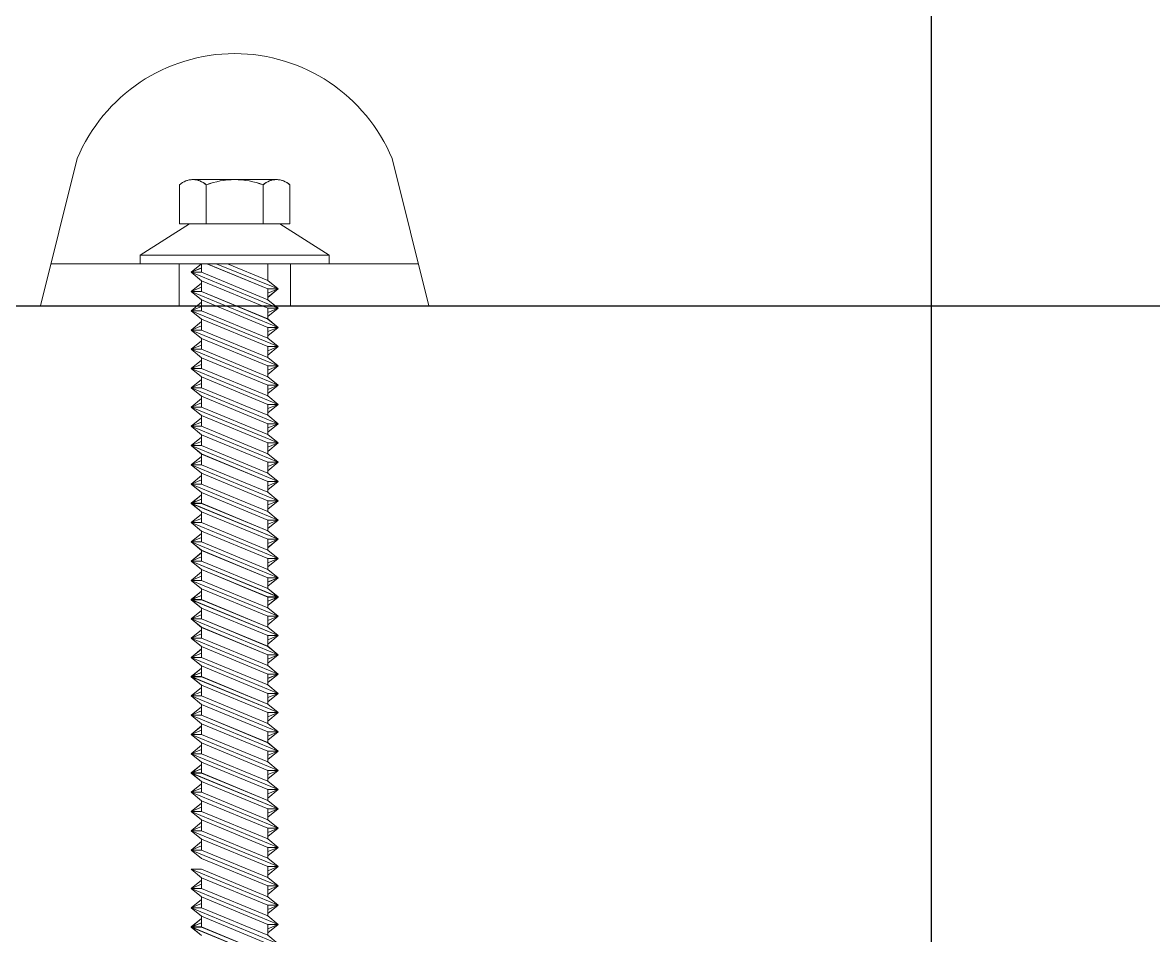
# Model space of a CAD drawing. Header units: millimetres. Extents: x 232323 to 272954, y -5343 to 8721.
# Drawn here: x 250928.4 to 251267.5, y -3804.7 to -3531.1 of the extents above; entities that cross this region are included whole.
import ezdxf
from ezdxf.xclip import XClip

# ---------------------------------------------------------------- set-up
doc = ezdxf.new("R2010")
doc.units = ezdxf.units.MM
doc.header["$MEASUREMENT"] = 0
doc.header["$XCLIPFRAME"] = 2
doc.linetypes.add('DASHDOTX2', pattern=[2, 1, -0.5, 0, -0.5])
doc.linetypes.add('MR033~MR037 방열문 및 기타 도어 상세도$0$CENTER', pattern=[2, 1.25, -0.25, 0.25, -0.25])
doc.layers.get('0').update_dxf_attribs({"linetype": 'CONTINUOUS'})
for name, color, linetype, lineweight in [('A-MKXS-LEAD', 7, 'CONTINUOUS', 25), ('A-MKXS-MAK2', 3, 'DASHDOTX2', 25), ('A-XXXX-FIN1', 255, 'CONTINUOUS', 18), ('A-XXXX-FIN2', 6, 'CONTINUOUS', 20)]:
    doc.layers.add(name, color=color, linetype=linetype, lineweight=lineweight)
doc.layers.add('냉동', color=3, linetype='CONTINUOUS')

# ---------------------------------------------------------------- blocks, each defined once
blk = doc.blocks.new('MR033~MR037 방열문 및 기타 도어 상세도$0$A$C02E24A8F')
for p, q in [((24, 18.5), (10, 15)), ((24, 5.3), (24, 18.5)), ((20, 5.3), (20, 17.5)), ((20, -17.5), (20, -5.3)), ((24, -18.5), (24, -5.3)), ((10, -15), (24, -18.5))]:
    blk.add_line(p, q)
at = {"linetype": 'MR033~MR037 방열문 및 기타 도어 상세도$0$CENTER', "ltscale": 0.1}
for p, q in [((20, 5.3), (24, 5.3)), ((20, -5.3), (24, -5.3))]:
    blk.add_line(p, q, dxfattribs=at)
for centre, start, end in [((16.31, -0.04), 112.7603, 179.8596), ((16.31, 0.04), 180.1404, 247.2397)]:
    blk.add_arc(centre, 16.31, start, end)
blk = doc.blocks.new('수동방열문_양개형')
at = {"layer": 'A-XXXX-FIN1'}
for p, q in [((-71.47, 117.6), (-62.93, 117.6)), ((-72.71, 117.07), (-72.71, 113.19)), ((-70.05, 117.07), (-70.05, 113.19)), ((-64.35, 117.07), (-64.35, 113.19)), ((-61.69, 117.07), (-61.69, 113.19)), ((-71.71, 113.19), (-76.65, 110.04)), ((-72.71, 113.19), (-61.69, 113.19)), ((-62.68, 113.19), (-71.71, 113.19)), ((-57.75, 110.04), (-62.68, 113.19)), ((-57.75, 110.04), (-76.65, 110.04)), ((-76.65, 110.04), (-76.65, 109.2)), ((-76.65, 110.04), (-57.75, 110.04)), ((-57.75, 109.2), (-57.75, 110.04)), ((-76.65, 109.2), (-57.75, 109.2)), ((-71.56, 106.68), (-65.36, 109.2)), ((-64.43, 109.2), (-70.51, 106.68)), ((-70.51, 107.52), (-66.47, 109.2)), ((-70.51, 107.52), (-70.51, 109.2)), ((-63.89, 108.34), (-63.89, 109.2)), ((-62.84, 108.34), (-63.89, 109.19)), ((-63.89, 108.77), (-62.84, 108.34)), ((-71.56, 104.76), (-62.84, 108.34)), ((-71.56, 104.76), (-62.84, 108.34)), ((-71.56, 106.68), (-70.51, 107.52)), ((-70.51, 105.6), (-63.89, 108.34)), ((-63.89, 107.5), (-70.51, 104.76)), ((-62.84, 108.34), (-63.89, 107.5)), ((-63.89, 108.34), (-62.84, 108.34)), ((-63.89, 106.42), (-63.89, 107.5)), ((-70.51, 106.68), (-71.56, 106.68)), ((-70.51, 106.26), (-71.56, 106.68)), ((-71.56, 106.68), (-70.51, 105.84)), ((-71.56, 102.83), (-62.84, 106.42)), ((-71.56, 102.83), (-62.84, 106.42)), ((-70.51, 105.6), (-70.51, 106.68)), ((-70.51, 103.67), (-63.89, 106.42)), ((-62.84, 106.42), (-63.89, 107.26)), ((-63.89, 106.84), (-62.84, 106.42)), ((-62.84, 106.42), (-63.89, 105.57)), ((-63.89, 106.42), (-62.84, 106.42)), ((-71.56, 104.76), (-70.51, 105.6)), ((-63.89, 105.57), (-70.51, 102.83)), ((-63.89, 104.49), (-63.89, 105.57)), ((-62.84, 104.49), (-63.89, 105.34)), ((-70.51, 104.76), (-71.56, 104.76)), ((-70.51, 104.33), (-71.56, 104.76)), ((-71.56, 104.76), (-70.51, 103.91)), ((-70.51, 104.33), (-71.56, 104.76)), ((-71.56, 104.76), (-70.51, 103.91)), ((-71.56, 100.91), (-62.84, 104.49)), ((-71.56, 100.91), (-62.84, 104.49)), ((-70.51, 103.67), (-70.51, 104.76)), ((-70.51, 101.75), (-63.89, 104.49)), ((-63.89, 104.92), (-62.84, 104.49)), ((-62.84, 104.49), (-63.89, 103.65)), ((-63.89, 104.49), (-62.84, 104.49)), ((-71.56, 102.83), (-70.51, 103.67)), ((-63.89, 103.65), (-70.51, 100.91)), ((-63.89, 102.57), (-63.89, 103.65)), ((-62.84, 102.57), (-63.89, 103.41)), ((-63.89, 102.99), (-62.84, 102.57)), ((-70.51, 102.41), (-71.56, 102.83)), ((-71.56, 102.83), (-70.51, 101.99)), ((-70.51, 102.41), (-71.56, 102.83)), ((-71.56, 102.83), (-70.51, 101.99)), ((-70.51, 102.83), (-71.56, 102.83)), ((-71.56, 98.98), (-62.84, 102.57)), ((-71.56, 98.98), (-62.84, 102.57)), ((-71.56, 100.91), (-70.51, 101.75)), ((-70.51, 101.75), (-70.51, 102.83)), ((-70.51, 99.83), (-63.89, 102.57)), ((-62.84, 102.57), (-63.89, 101.73)), ((-63.89, 102.57), (-62.84, 102.57)), ((-70.51, 100.91), (-71.56, 100.91)), ((-70.51, 100.48), (-71.56, 100.91)), ((-71.56, 100.91), (-70.51, 100.06)), ((-70.51, 100.48), (-71.56, 100.91)), ((-71.56, 100.91), (-70.51, 100.06)), ((-71.56, 97.06), (-62.84, 100.64)), ((-71.56, 97.06), (-62.84, 100.64)), ((-63.89, 101.73), (-70.51, 98.98)), ((-70.51, 99.83), (-70.51, 100.91)), ((-70.51, 97.9), (-63.89, 100.64)), ((-63.89, 100.64), (-63.89, 101.73)), ((-62.84, 100.64), (-63.89, 101.49)), ((-63.89, 101.07), (-62.84, 100.64)), ((-62.84, 100.64), (-63.89, 99.8)), ((-63.89, 100.64), (-62.84, 100.64)), ((-71.56, 98.98), (-70.51, 99.83)), ((-63.89, 99.8), (-70.51, 97.06)), ((-63.89, 98.72), (-63.89, 99.8)), ((-62.84, 98.72), (-63.89, 99.56)), ((-70.51, 98.98), (-71.56, 98.98)), ((-70.51, 98.56), (-71.56, 98.98)), ((-71.56, 98.98), (-70.51, 98.14)), ((-70.51, 98.56), (-71.56, 98.98)), ((-71.56, 98.98), (-70.51, 98.14)), ((-71.56, 95.13), (-62.84, 98.72)), ((-71.56, 95.13), (-62.84, 98.72)), ((-70.51, 97.9), (-70.51, 98.98)), ((-70.51, 95.98), (-63.89, 98.72)), ((-63.89, 99.14), (-62.84, 98.72)), ((-62.84, 98.72), (-63.89, 97.88)), ((-63.89, 98.72), (-62.84, 98.72)), ((-71.56, 97.06), (-70.51, 97.9)), ((-63.89, 97.88), (-70.51, 95.13)), ((-63.89, 96.8), (-63.89, 97.88)), ((-62.84, 96.8), (-63.89, 97.64)), ((-70.51, 97.06), (-71.56, 97.06)), ((-70.51, 96.63), (-71.56, 97.06)), ((-71.56, 97.06), (-70.51, 96.21)), ((-70.51, 96.63), (-71.56, 97.06)), ((-71.56, 97.06), (-70.51, 96.21)), ((-71.56, 93.21), (-62.84, 96.8)), ((-71.56, 93.21), (-62.84, 96.8)), ((-70.51, 95.98), (-70.51, 97.06)), ((-70.51, 94.05), (-63.89, 96.8)), ((-63.89, 97.22), (-62.84, 96.8)), ((-62.84, 96.8), (-63.89, 95.95)), ((-63.89, 96.8), (-62.84, 96.8)), ((-71.56, 95.13), (-70.51, 95.98)), ((-70.51, 95.13), (-71.56, 95.13)), ((-70.51, 94.71), (-71.56, 95.13)), ((-71.56, 95.13), (-70.51, 94.29)), ((-70.51, 94.71), (-71.56, 95.13)), ((-71.56, 95.13), (-70.51, 94.29)), ((-63.89, 95.95), (-70.51, 93.21)), ((-70.51, 94.05), (-70.51, 95.13)), ((-63.89, 94.87), (-63.89, 95.95)), ((-62.84, 94.87), (-63.89, 95.72)), ((-63.89, 95.29), (-62.84, 94.87)), ((-71.56, 91.28), (-62.84, 94.87)), ((-71.56, 91.28), (-62.84, 94.87)), ((-71.56, 93.21), (-70.51, 94.05)), ((-70.51, 92.13), (-63.89, 94.87)), ((-63.89, 94.03), (-70.51, 91.28)), ((-62.84, 94.87), (-63.89, 94.03)), ((-63.89, 94.87), (-62.84, 94.87)), ((-63.89, 92.95), (-63.89, 94.03)), ((-70.51, 93.21), (-71.56, 93.21)), ((-70.51, 92.79), (-71.56, 93.21)), ((-71.56, 93.21), (-70.51, 92.36)), ((-70.51, 92.79), (-71.56, 93.21)), ((-71.56, 93.21), (-70.51, 92.36)), ((-71.56, 89.36), (-62.84, 92.95)), ((-71.56, 89.36), (-62.84, 92.95)), ((-70.51, 92.13), (-70.51, 93.21)), ((-70.51, 90.2), (-63.89, 92.95)), ((-62.84, 92.95), (-63.89, 93.79)), ((-63.89, 93.37), (-62.84, 92.95)), ((-62.84, 92.95), (-63.89, 92.1)), ((-63.89, 92.95), (-62.84, 92.95)), ((-71.56, 91.28), (-70.51, 92.13)), ((-63.89, 92.1), (-70.51, 89.36)), ((-63.89, 91.02), (-63.89, 92.1)), ((-62.84, 91.02), (-63.89, 91.87)), ((-70.51, 91.28), (-71.56, 91.28)), ((-70.51, 90.86), (-71.56, 91.28)), ((-71.56, 91.28), (-70.51, 90.44)), ((-70.51, 90.86), (-71.56, 91.28)), ((-71.56, 91.28), (-70.51, 90.44)), ((-71.56, 87.43), (-62.84, 91.02)), ((-71.56, 87.43), (-62.84, 91.02)), ((-70.51, 90.2), (-70.51, 91.28)), ((-70.51, 88.28), (-63.89, 91.02)), ((-63.89, 91.44), (-62.84, 91.02)), ((-62.84, 91.02), (-63.89, 90.18)), ((-63.89, 91.02), (-62.84, 91.02)), ((-71.56, 89.36), (-70.51, 90.2)), ((-70.51, 89.36), (-71.56, 89.36)), ((-70.51, 88.94), (-71.56, 89.36)), ((-71.56, 89.36), (-70.51, 88.51)), ((-70.51, 88.94), (-71.56, 89.36)), ((-71.56, 89.36), (-70.51, 88.51)), ((-63.89, 90.18), (-70.51, 87.43)), ((-70.51, 88.28), (-70.51, 89.36)), ((-63.89, 89.1), (-63.89, 90.18)), ((-62.84, 89.1), (-63.89, 89.94)), ((-63.89, 89.52), (-62.84, 89.1)), ((-71.56, 85.51), (-62.84, 89.1)), ((-71.56, 85.51), (-62.84, 89.1)), ((-71.56, 87.43), (-70.51, 88.28)), ((-70.51, 86.35), (-63.89, 89.1)), ((-63.89, 88.25), (-70.51, 85.51)), ((-62.84, 89.1), (-63.89, 88.25)), ((-63.89, 89.1), (-62.84, 89.1)), ((-63.89, 87.17), (-63.89, 88.25)), ((-70.51, 87.43), (-71.56, 87.43)), ((-70.51, 87.01), (-71.56, 87.43)), ((-71.56, 87.43), (-70.51, 86.59)), ((-70.51, 87.01), (-71.56, 87.43)), ((-71.56, 87.43), (-70.51, 86.59)), ((-71.56, 83.58), (-62.84, 87.17)), ((-71.56, 83.58), (-62.84, 87.17)), ((-70.51, 86.35), (-70.51, 87.43)), ((-70.51, 84.43), (-63.89, 87.17)), ((-62.84, 87.17), (-63.89, 88.02)), ((-63.89, 87.59), (-62.84, 87.17)), ((-62.84, 87.17), (-63.89, 86.33)), ((-63.89, 87.17), (-62.84, 87.17)), ((-71.56, 85.51), (-70.51, 86.35)), ((-63.89, 86.33), (-70.51, 83.58)), ((-63.89, 85.25), (-63.89, 86.33)), ((-62.84, 85.25), (-63.89, 86.09)), ((-70.51, 85.51), (-71.56, 85.51)), ((-70.51, 85.09), (-71.56, 85.51)), ((-71.56, 85.51), (-70.51, 84.66)), ((-70.51, 85.09), (-71.56, 85.51)), ((-71.56, 85.51), (-70.51, 84.66)), ((-71.56, 81.66), (-62.84, 85.25)), ((-71.56, 81.66), (-62.84, 85.25)), ((-70.51, 84.43), (-70.51, 85.51)), ((-70.51, 82.5), (-63.89, 85.25)), ((-63.89, 85.67), (-62.84, 85.25)), ((-62.84, 85.25), (-63.89, 84.4)), ((-63.89, 85.25), (-62.84, 85.25)), ((-71.56, 83.58), (-70.51, 84.43)), ((-63.89, 84.4), (-70.51, 81.66)), ((-63.89, 83.32), (-63.89, 84.4)), ((-62.84, 83.32), (-63.89, 84.17)), ((-63.89, 83.75), (-62.84, 83.32)), ((-70.51, 83.58), (-71.56, 83.58)), ((-70.51, 83.16), (-71.56, 83.58)), ((-71.56, 83.58), (-70.51, 82.74)), ((-70.51, 83.16), (-71.56, 83.58)), ((-71.56, 83.58), (-70.51, 82.74)), ((-71.56, 79.73), (-62.84, 83.32)), ((-71.56, 79.73), (-62.84, 83.32)), ((-70.51, 82.5), (-70.51, 83.58)), ((-70.51, 80.58), (-63.89, 83.32)), ((-62.84, 83.32), (-63.89, 82.48)), ((-63.89, 83.32), (-62.84, 83.32)), ((-71.56, 81.66), (-70.51, 82.5)), ((-70.51, 81.66), (-71.56, 81.66)), ((-70.51, 81.24), (-71.56, 81.66)), ((-71.56, 81.66), (-70.51, 80.82)), ((-70.51, 81.24), (-71.56, 81.66)), ((-71.56, 81.66), (-70.51, 80.82)), ((-71.56, 77.81), (-62.84, 81.4)), ((-71.56, 77.81), (-62.84, 81.4)), ((-63.89, 82.48), (-70.51, 79.73)), ((-70.51, 80.58), (-70.51, 81.66)), ((-70.51, 78.65), (-63.89, 81.4)), ((-63.89, 81.4), (-63.89, 82.48)), ((-62.84, 81.4), (-63.89, 82.24)), ((-63.89, 81.82), (-62.84, 81.4)), ((-62.84, 81.4), (-63.89, 80.55)), ((-63.89, 81.4), (-62.84, 81.4)), ((-71.56, 79.73), (-70.51, 80.58)), ((-63.89, 80.55), (-70.51, 77.81)), ((-63.89, 79.47), (-63.89, 80.55)), ((-62.84, 79.47), (-63.89, 80.32)), ((-70.51, 79.73), (-71.56, 79.73)), ((-70.51, 79.31), (-71.56, 79.73)), ((-71.56, 79.73), (-70.51, 78.89)), ((-70.51, 79.31), (-71.56, 79.73)), ((-71.56, 79.73), (-70.51, 78.89)), ((-71.56, 75.89), (-62.84, 79.47)), ((-71.56, 75.89), (-62.84, 79.47)), ((-70.51, 78.65), (-70.51, 79.73)), ((-70.51, 76.73), (-63.89, 79.47)), ((-63.89, 79.9), (-62.84, 79.47)), ((-62.84, 79.47), (-63.89, 78.63)), ((-63.89, 79.47), (-62.84, 79.47)), ((-71.56, 77.81), (-70.51, 78.65)), ((-63.89, 78.63), (-70.51, 75.89)), ((-63.89, 77.55), (-63.89, 78.63)), ((-62.84, 77.55), (-63.89, 78.39)), ((-70.51, 77.81), (-71.56, 77.81)), ((-70.51, 77.39), (-71.56, 77.81)), ((-71.56, 77.81), (-70.51, 76.97)), ((-70.51, 77.39), (-71.56, 77.81)), ((-71.56, 77.81), (-70.51, 76.97)), ((-71.56, 73.96), (-62.84, 77.55)), ((-71.56, 73.96), (-62.84, 77.55)), ((-70.51, 76.73), (-70.51, 77.81)), ((-70.51, 74.81), (-63.89, 77.55)), ((-63.89, 77.97), (-62.84, 77.55)), ((-62.84, 77.55), (-63.89, 76.7)), ((-63.89, 77.55), (-62.84, 77.55)), ((-71.56, 75.89), (-70.51, 76.73)), ((-70.51, 75.89), (-71.56, 75.89)), ((-70.51, 75.46), (-71.56, 75.89)), ((-71.56, 75.89), (-70.51, 75.04)), ((-70.51, 75.46), (-71.56, 75.89)), ((-71.56, 75.89), (-70.51, 75.04)), ((-63.89, 76.7), (-70.51, 73.96)), ((-70.51, 74.81), (-70.51, 75.89)), ((-63.89, 75.62), (-63.89, 76.7)), ((-62.84, 75.62), (-63.89, 76.47)), ((-63.89, 76.05), (-62.84, 75.62)), ((-71.56, 72.04), (-62.84, 75.62)), ((-71.56, 72.04), (-62.84, 75.62)), ((-71.56, 73.96), (-70.51, 74.81)), ((-70.51, 72.88), (-63.89, 75.62)), ((-63.89, 74.78), (-70.51, 72.04)), ((-62.84, 75.62), (-63.89, 74.78)), ((-63.89, 75.62), (-62.84, 75.62)), ((-63.89, 73.7), (-63.89, 74.78)), ((-70.51, 73.96), (-71.56, 73.96)), ((-70.51, 73.54), (-71.56, 73.96)), ((-71.56, 73.96), (-70.51, 73.12)), ((-70.51, 73.54), (-71.56, 73.96)), ((-71.56, 73.96), (-70.51, 73.12)), ((-71.56, 70.11), (-62.84, 73.7)), ((-71.56, 70.11), (-62.84, 73.7)), ((-70.51, 72.88), (-70.51, 73.96)), ((-70.51, 70.96), (-63.89, 73.7)), ((-62.84, 73.7), (-63.89, 74.54)), ((-63.89, 74.12), (-62.84, 73.7)), ((-62.84, 73.7), (-63.89, 72.86)), ((-63.89, 73.7), (-62.84, 73.7)), ((-71.56, 72.04), (-70.51, 72.88)), ((-63.89, 72.86), (-70.51, 70.11)), ((-63.89, 71.78), (-63.89, 72.86)), ((-62.84, 71.78), (-63.89, 72.62)), ((-70.51, 72.04), (-71.56, 72.04)), ((-70.51, 71.61), (-71.56, 72.04)), ((-71.56, 72.04), (-70.51, 71.19)), ((-70.51, 71.61), (-71.56, 72.04)), ((-71.56, 72.04), (-70.51, 71.19)), ((-71.56, 68.19), (-62.84, 71.78)), ((-71.56, 68.19), (-62.84, 71.78)), ((-70.51, 70.96), (-70.51, 72.04)), ((-70.51, 69.03), (-63.89, 71.78)), ((-63.89, 72.2), (-62.84, 71.78)), ((-62.84, 71.78), (-63.89, 70.93)), ((-63.89, 71.78), (-62.84, 71.78)), ((-71.56, 70.11), (-70.51, 70.96)), ((-70.51, 70.11), (-71.56, 70.11)), ((-70.51, 69.69), (-71.56, 70.11)), ((-71.56, 70.11), (-70.51, 69.27)), ((-70.51, 69.69), (-71.56, 70.11)), ((-71.56, 70.11), (-70.51, 69.27)), ((-63.89, 70.93), (-70.51, 68.19)), ((-70.51, 69.03), (-70.51, 70.11)), ((-63.89, 69.85), (-63.89, 70.93)), ((-62.84, 69.85), (-63.89, 70.69)), ((-63.89, 70.27), (-62.84, 69.85)), ((-71.56, 66.26), (-62.84, 69.85)), ((-71.56, 66.26), (-62.84, 69.85)), ((-71.56, 68.19), (-70.51, 69.03)), ((-70.51, 67.11), (-63.89, 69.85)), ((-63.89, 69.01), (-70.51, 66.26)), ((-62.84, 69.85), (-63.89, 69.01)), ((-63.89, 69.85), (-62.84, 69.85)), ((-63.89, 67.93), (-63.89, 69.01)), ((-70.51, 68.19), (-71.56, 68.19)), ((-70.51, 67.76), (-71.56, 68.19)), ((-71.56, 68.19), (-70.51, 67.34)), ((-70.51, 67.76), (-71.56, 68.19)), ((-71.56, 68.19), (-70.51, 67.34)), ((-71.56, 64.34), (-62.84, 67.93)), ((-71.56, 64.34), (-62.84, 67.93)), ((-70.51, 67.11), (-70.51, 68.19)), ((-70.51, 65.18), (-63.89, 67.93)), ((-62.84, 67.93), (-63.89, 68.77)), ((-63.89, 68.35), (-62.84, 67.93)), ((-62.84, 67.93), (-63.89, 67.08)), ((-63.89, 67.93), (-62.84, 67.93)), ((-71.56, 66.26), (-70.51, 67.11)), ((-63.89, 67.08), (-70.51, 64.34)), ((-63.89, 66), (-63.89, 67.08)), ((-62.84, 66), (-63.89, 66.85)), ((-70.51, 66.26), (-71.56, 66.26)), ((-70.51, 65.84), (-71.56, 66.26)), ((-71.56, 66.26), (-70.51, 65.42)), ((-70.51, 65.84), (-71.56, 66.26)), ((-71.56, 66.26), (-70.51, 65.42)), ((-71.56, 62.41), (-62.84, 66)), ((-71.56, 62.41), (-62.84, 66)), ((-70.51, 65.18), (-70.51, 66.26)), ((-70.51, 63.26), (-63.89, 66)), ((-63.89, 66.42), (-62.84, 66)), ((-62.84, 66), (-63.89, 65.16)), ((-63.89, 66), (-62.84, 66)), ((-71.56, 64.34), (-70.51, 65.18)), ((-63.89, 65.16), (-70.51, 62.41)), ((-63.89, 64.08), (-63.89, 65.16)), ((-62.84, 64.08), (-63.89, 64.92)), ((-63.89, 64.5), (-62.84, 64.08)), ((-70.51, 64.34), (-71.56, 64.34)), ((-70.51, 63.92), (-71.56, 64.34)), ((-71.56, 64.34), (-70.51, 63.49)), ((-70.51, 63.92), (-71.56, 64.34)), ((-71.56, 64.34), (-70.51, 63.49)), ((-71.56, 60.49), (-62.84, 64.08)), ((-71.56, 60.49), (-62.84, 64.08)), ((-70.51, 63.26), (-70.51, 64.34)), ((-70.51, 61.33), (-63.89, 64.08)), ((-62.84, 64.08), (-63.89, 63.23)), ((-63.89, 64.08), (-62.84, 64.08)), ((-71.56, 62.41), (-70.51, 63.26)), ((-70.51, 62.41), (-71.56, 62.41)), ((-70.51, 61.99), (-71.56, 62.41)), ((-71.56, 62.41), (-70.51, 61.57)), ((-70.51, 61.99), (-71.56, 62.41)), ((-71.56, 62.41), (-70.51, 61.57)), ((-63.89, 63.23), (-70.51, 60.49)), ((-70.51, 61.33), (-70.51, 62.41)), ((-63.89, 62.15), (-63.89, 63.23)), ((-62.84, 62.15), (-63.89, 63)), ((-63.89, 62.57), (-62.84, 62.15)), ((-71.56, 58.56), (-62.84, 62.15)), ((-71.56, 58.56), (-62.84, 62.15)), ((-71.56, 60.49), (-70.51, 61.33)), ((-70.51, 59.41), (-63.89, 62.15)), ((-63.89, 61.31), (-70.51, 58.56)), ((-62.84, 62.15), (-63.89, 61.31)), ((-63.89, 62.15), (-62.84, 62.15)), ((-63.89, 60.23), (-63.89, 61.31)), ((-62.84, 60.23), (-63.89, 61.07)), ((-70.51, 60.49), (-71.56, 60.49)), ((-70.51, 60.07), (-71.56, 60.49)), ((-71.56, 60.49), (-70.51, 59.64)), ((-70.51, 60.07), (-71.56, 60.49)), ((-71.56, 60.49), (-70.51, 59.64)), ((-71.56, 56.64), (-62.84, 60.23)), ((-71.56, 56.64), (-62.84, 60.23)), ((-70.51, 59.41), (-70.51, 60.49)), ((-70.51, 57.48), (-63.89, 60.23)), ((-63.89, 60.65), (-62.84, 60.23)), ((-62.84, 60.23), (-63.89, 59.38)), ((-63.89, 60.23), (-62.84, 60.23)), ((-71.56, 58.56), (-70.51, 59.41)), ((-63.89, 59.38), (-70.51, 56.64)), ((-63.89, 58.3), (-63.89, 59.38)), ((-62.84, 58.3), (-63.89, 59.15)), ((-70.51, 58.56), (-71.56, 58.56)), ((-70.51, 58.14), (-71.56, 58.56)), ((-71.56, 58.56), (-70.51, 57.72)), ((-70.51, 58.14), (-71.56, 58.56)), ((-71.56, 58.56), (-70.51, 57.72)), ((-71.56, 54.71), (-62.84, 58.3)), ((-71.56, 54.71), (-62.84, 58.3)), ((-70.51, 57.48), (-70.51, 58.56)), ((-70.51, 55.56), (-63.89, 58.3)), ((-63.89, 58.72), (-62.84, 58.3)), ((-62.84, 58.3), (-63.89, 57.46)), ((-63.89, 58.3), (-62.84, 58.3)), ((-71.56, 56.64), (-70.51, 57.48)), ((-70.51, 56.64), (-71.56, 56.64)), ((-70.51, 56.22), (-71.56, 56.64)), ((-71.56, 56.64), (-70.51, 55.79)), ((-70.51, 56.22), (-71.56, 56.64)), ((-71.56, 56.64), (-70.51, 55.79)), ((-63.89, 57.46), (-70.51, 54.71)), ((-70.51, 55.56), (-70.51, 56.64)), ((-63.89, 56.38), (-63.89, 57.46)), ((-62.84, 56.38), (-63.89, 57.22)), ((-63.89, 56.8), (-62.84, 56.38)), ((-71.56, 52.79), (-62.84, 56.38)), ((-71.56, 52.79), (-62.84, 56.38)), ((-71.56, 54.71), (-70.51, 55.56)), ((-70.51, 53.63), (-63.89, 56.38)), ((-63.89, 55.53), (-70.51, 52.79)), ((-62.84, 56.38), (-63.89, 55.53)), ((-63.89, 56.38), (-62.84, 56.38)), ((-63.89, 54.45), (-63.89, 55.53)), ((-70.51, 54.71), (-71.56, 54.71)), ((-70.51, 54.29), (-71.56, 54.71)), ((-71.56, 54.71), (-70.51, 53.87)), ((-70.51, 54.29), (-71.56, 54.71)), ((-71.56, 54.71), (-70.51, 53.87)), ((-71.56, 50.87), (-62.84, 54.45)), ((-71.56, 50.87), (-62.84, 54.45)), ((-70.51, 53.63), (-70.51, 54.71)), ((-70.51, 51.71), (-63.89, 54.45)), ((-62.84, 54.45), (-63.89, 55.3)), ((-63.89, 54.88), (-62.84, 54.45)), ((-62.84, 54.45), (-63.89, 53.61)), ((-63.89, 54.45), (-62.84, 54.45)), ((-71.56, 52.79), (-70.51, 53.63)), ((-63.89, 53.61), (-70.51, 50.87)), ((-63.89, 52.53), (-63.89, 53.61)), ((-62.84, 52.53), (-63.89, 53.37)), ((-70.51, 52.79), (-71.56, 52.79)), ((-70.51, 52.37), (-71.56, 52.79)), ((-71.56, 52.79), (-70.51, 51.95)), ((-70.51, 52.37), (-71.56, 52.79)), ((-71.56, 52.79), (-70.51, 51.95)), ((-71.56, 48.94), (-62.84, 52.53)), ((-71.56, 48.94), (-62.84, 52.53)), ((-70.51, 51.71), (-70.51, 52.79)), ((-70.51, 49.78), (-63.89, 52.53)), ((-63.89, 52.95), (-62.84, 52.53)), ((-62.84, 52.53), (-63.89, 51.68)), ((-63.89, 52.53), (-62.84, 52.53)), ((-71.56, 50.87), (-70.51, 51.71)), ((-63.89, 51.68), (-70.51, 48.94)), ((-63.89, 50.6), (-63.89, 51.68)), ((-62.84, 50.6), (-63.89, 51.45)), ((-63.89, 51.03), (-62.84, 50.6)), ((-70.51, 50.87), (-71.56, 50.87)), ((-70.51, 50.44), (-71.56, 50.87)), ((-71.56, 50.87), (-70.51, 50.02)), ((-70.51, 50.44), (-71.56, 50.87)), ((-71.56, 50.87), (-70.51, 50.02)), ((-71.56, 47.02), (-62.84, 50.6)), ((-71.56, 47.02), (-62.84, 50.6)), ((-71.56, 48.94), (-70.51, 49.78)), ((-70.51, 49.78), (-70.51, 50.87)), ((-70.51, 47.86), (-63.89, 50.6)), ((-63.89, 49.76), (-70.51, 47.02)), ((-62.84, 50.6), (-63.89, 49.76)), ((-63.89, 50.6), (-62.84, 50.6)), ((-70.51, 48.94), (-71.56, 48.94)), ((-70.51, 48.52), (-71.56, 48.94)), ((-71.56, 48.94), (-70.51, 48.1)), ((-70.51, 48.52), (-71.56, 48.94)), ((-71.56, 48.94), (-70.51, 48.1)), ((-71.56, 45.09), (-62.84, 48.68)), ((-71.56, 45.09), (-62.84, 48.68)), ((-70.51, 47.86), (-70.51, 48.94)), ((-70.51, 45.94), (-63.89, 48.68)), ((-62.84, 48.68), (-63.89, 47.84)), ((-63.89, 48.68), (-62.84, 48.68)), ((-71.56, 47.02), (-70.51, 47.86)), ((-63.89, 47.84), (-70.51, 45.09)), ((-63.89, 46.75), (-63.89, 47.84)), ((-62.84, 46.75), (-63.89, 47.6)), ((-70.51, 47.02), (-71.56, 47.02)), ((-70.51, 46.59), (-71.56, 47.02)), ((-71.56, 47.02), (-70.51, 46.17)), ((-70.51, 46.59), (-71.56, 47.02)), ((-71.56, 47.02), (-70.51, 46.17)), ((-71.56, 43.17), (-62.84, 46.75)), ((-71.56, 43.17), (-62.84, 46.75)), ((-70.51, 45.94), (-70.51, 47.02)), ((-70.51, 44.01), (-63.89, 46.75)), ((-63.89, 47.18), (-62.84, 46.75)), ((-62.84, 46.75), (-63.89, 45.91)), ((-63.89, 46.75), (-62.84, 46.75)), ((-71.56, 45.09), (-70.51, 45.94)), ((-63.89, 45.91), (-70.51, 43.17)), ((-63.89, 44.83), (-63.89, 45.91)), ((-62.84, 44.83), (-63.89, 45.67)), ((-63.89, 45.25), (-62.84, 44.83)), ((-70.51, 45.09), (-71.56, 45.09)), ((-70.51, 44.67), (-71.56, 45.09)), ((-71.56, 45.09), (-70.51, 44.25)), ((-70.51, 44.67), (-71.56, 45.09)), ((-71.56, 45.09), (-70.51, 44.25)), ((-71.56, 41.24), (-62.84, 44.83)), ((-71.56, 41.24), (-62.84, 44.83)), ((-70.51, 44.01), (-70.51, 45.09)), ((-70.51, 42.09), (-63.89, 44.83)), ((-62.84, 44.83), (-63.89, 43.99)), ((-63.89, 44.83), (-62.84, 44.83)), ((-71.56, 43.17), (-70.51, 44.01)), ((-70.51, 43.17), (-71.56, 43.17)), ((-70.51, 42.74), (-71.56, 43.17)), ((-71.56, 43.17), (-70.51, 42.32)), ((-70.51, 42.74), (-71.56, 43.17)), ((-71.56, 43.17), (-70.51, 42.32)), ((-63.89, 43.99), (-70.51, 41.24)), ((-70.51, 42.09), (-70.51, 43.17)), ((-63.89, 42.91), (-63.89, 43.99)), ((-62.84, 42.91), (-63.89, 43.75)), ((-63.89, 43.33), (-62.84, 42.91)), ((-71.56, 39.32), (-62.84, 42.91)), ((-71.56, 39.32), (-62.84, 42.91)), ((-71.56, 41.24), (-70.51, 42.09)), ((-70.51, 40.16), (-63.89, 42.91)), ((-62.84, 42.91), (-63.89, 42.06)), ((-63.89, 42.91), (-62.84, 42.91))]:
    blk.add_line(p, q, dxfattribs=at)
for centre, radius, start, end in [((-71.38, 115.65), 1.95, 46.9662, 133.0338), ((-67.2, 109.61), 7.99, 69.1195, 110.8805), ((-63.02, 115.65), 1.95, 46.9662, 133.0338)]:
    blk.add_arc(centre, radius, start, end, dxfattribs=at)
at = {"layer": 'A-XXXX-FIN1', "xscale": -1.049997349910679, "yscale": 1.049997349910679, "zscale": 1.049997349910679, "rotation": 90}
blk.add_blockref('MR033~MR037 방열문 및 기타 도어 상세도$0$A$C02E24A8F', (-67.2, 130.2), dxfattribs=at)

msp = doc.modelspace()

# ---------------------------------------------------------------- linework, layer by layer
at = {"layer": 'A-MKXS-LEAD'}
msp.add_lwpolyline([(251000.52, -3579.73, 0, 10, 0), (251015.52, -3553.75, 0, 0, 0), (251177.5, -3273.18, 0, 0, 0)], format="xyseb", dxfattribs=at)
at = {"layer": 'A-MKXS-MAK2', "ltscale": 100}
msp.add_circle((250790.37, -3690.95), 900, dxfattribs=at)
at = {"layer": 'A-XXXX-FIN2'}
for p, q in [((250975.43, -3579.73), (250975.43, -3591.38)), ((251004.79, -3578.15), (250979.15, -3578.15)), ((250983.42, -3579.73), (250983.42, -3591.38)), ((251000.52, -3579.73), (251000.52, -3591.38)), ((251008.51, -3579.73), (251008.51, -3591.38)), ((250963.62, -3600.83), (250978.43, -3591.38)), ((251008.51, -3591.38), (250975.43, -3591.38)), ((250978.43, -3591.38), (251005.52, -3591.38)), ((251005.52, -3591.38), (251020.32, -3600.83)), ((250963.62, -3600.83), (251020.32, -3600.83)), ((250963.62, -3603.35), (250963.62, -3600.83)), ((251020.32, -3600.83), (250963.62, -3600.83)), ((251020.32, -3600.83), (251020.32, -3603.35)), ((251020.32, -3603.35), (250963.62, -3603.35)), ((250978.9, -3605.92), (250982.05, -3603.39)), ((250982.05, -3604.66), (250978.9, -3605.92)), ((250982.05, -3605.92), (250982.05, -3603.35)), ((250983.67, -3603.35), (251001.89, -3610.91)), ((251005.04, -3610.91), (250986.44, -3603.35)), ((251001.89, -3608.38), (250989.78, -3603.35)), ((251001.89, -3608.38), (251001.89, -3603.35)), ((251005.04, -3616.69), (250978.9, -3605.92)), ((251005.04, -3616.69), (250978.9, -3605.92)), ((250978.9, -3605.92), (250982.05, -3608.45)), ((250982.05, -3605.92), (250978.9, -3605.92)), ((251001.89, -3614.15), (250982.05, -3605.92)), ((250982.05, -3608.45), (251001.89, -3616.69)), ((250982.05, -3611.7), (250982.05, -3608.45)), ((251005.04, -3610.91), (251001.89, -3608.38)), ((250978.9, -3611.7), (250982.05, -3609.16)), ((250982.05, -3610.43), (250978.9, -3611.7)), ((251005.04, -3622.46), (250978.9, -3611.7)), ((251005.04, -3622.46), (250978.9, -3611.7)), ((250978.9, -3611.7), (250982.05, -3614.23)), ((250982.05, -3611.7), (250978.9, -3611.7)), ((251001.89, -3619.93), (250982.05, -3611.7)), ((251001.89, -3610.91), (251005.04, -3610.91)), ((251001.89, -3612.18), (251005.04, -3610.91)), ((251005.04, -3610.91), (251001.89, -3613.45)), ((251001.89, -3614.15), (251001.89, -3610.91)), ((250978.9, -3617.47), (250982.05, -3614.94)), ((250982.05, -3614.23), (251001.89, -3622.46)), ((250982.05, -3617.47), (250982.05, -3614.23)), ((251005.04, -3616.69), (251001.89, -3614.15)), ((250982.05, -3616.2), (250978.9, -3617.47)), ((251005.04, -3628.23), (250978.9, -3617.47)), ((251005.04, -3628.23), (250978.9, -3617.47)), ((250978.9, -3617.47), (250982.05, -3620)), ((250982.05, -3617.47), (250978.9, -3617.47)), ((251001.89, -3625.7), (250982.05, -3617.47)), ((251001.89, -3616.69), (251005.04, -3616.69)), ((251001.89, -3619.93), (251001.89, -3616.69)), ((251001.89, -3617.95), (251005.04, -3616.69)), ((251005.04, -3616.69), (251001.89, -3619.22)), ((251001.89, -3617.95), (251005.04, -3616.69)), ((251005.04, -3616.69), (251001.89, -3619.22)), ((250978.9, -3623.24), (250982.05, -3620.71)), ((250982.05, -3621.98), (250978.9, -3623.24)), ((250982.05, -3620), (251001.89, -3628.23)), ((250982.05, -3623.24), (250982.05, -3620)), ((251005.04, -3622.46), (251001.89, -3619.93)), ((251005.04, -3634.01), (250978.9, -3623.24)), ((251005.04, -3634.01), (250978.9, -3623.24)), ((250978.9, -3623.24), (250982.05, -3625.78)), ((250982.05, -3623.24), (250978.9, -3623.24)), ((251001.89, -3631.48), (250982.05, -3623.24)), ((251001.89, -3625.7), (251001.89, -3622.46)), ((251001.89, -3623.73), (251005.04, -3622.46)), ((251005.04, -3622.46), (251001.89, -3624.99)), ((251001.89, -3623.73), (251005.04, -3622.46)), ((251005.04, -3622.46), (251001.89, -3624.99)), ((251001.89, -3622.46), (251005.04, -3622.46)), ((250978.9, -3629.02), (250982.05, -3626.48)), ((250982.05, -3627.75), (250978.9, -3629.02)), ((250982.05, -3625.78), (251001.89, -3634.01)), ((250982.05, -3629.02), (250982.05, -3625.78)), ((251005.04, -3628.23), (251001.89, -3625.7)), ((251001.89, -3628.23), (251005.04, -3628.23)), ((251001.89, -3631.48), (251001.89, -3628.23)), ((251001.89, -3629.5), (251005.04, -3628.23)), ((251005.04, -3628.23), (251001.89, -3630.77)), ((251001.89, -3629.5), (251005.04, -3628.23)), ((251005.04, -3628.23), (251001.89, -3630.77)), ((251005.04, -3639.78), (250978.9, -3629.02)), ((251005.04, -3639.78), (250978.9, -3629.02)), ((250978.9, -3629.02), (250982.05, -3631.55)), ((250982.05, -3629.02), (250978.9, -3629.02)), ((250978.9, -3634.79), (250982.05, -3632.26)), ((251001.89, -3637.25), (250982.05, -3629.02)), ((250982.05, -3631.55), (251001.89, -3639.78)), ((250982.05, -3634.79), (250982.05, -3631.55)), ((251005.04, -3634.01), (251001.89, -3631.48)), ((250982.05, -3633.53), (250978.9, -3634.79)), ((251005.04, -3645.56), (250978.9, -3634.79)), ((251005.04, -3645.56), (250978.9, -3634.79)), ((250978.9, -3634.79), (250982.05, -3637.32)), ((250982.05, -3634.79), (250978.9, -3634.79)), ((251001.89, -3643.02), (250982.05, -3634.79)), ((251001.89, -3634.01), (251005.04, -3634.01)), ((251001.89, -3635.28), (251005.04, -3634.01)), ((251005.04, -3634.01), (251001.89, -3636.54)), ((251001.89, -3635.28), (251005.04, -3634.01)), ((251005.04, -3634.01), (251001.89, -3636.54)), ((251001.89, -3637.25), (251001.89, -3634.01)), ((250978.9, -3640.57), (250982.05, -3638.03)), ((250982.05, -3637.32), (251001.89, -3645.56)), ((250982.05, -3640.57), (250982.05, -3637.32)), ((251005.04, -3639.78), (251001.89, -3637.25)), ((250982.05, -3639.3), (250978.9, -3640.57)), ((251005.04, -3651.33), (250978.9, -3640.57)), ((251005.04, -3651.33), (250978.9, -3640.57)), ((250978.9, -3640.57), (250982.05, -3643.1)), ((250982.05, -3640.57), (250978.9, -3640.57)), ((251001.89, -3648.8), (250982.05, -3640.57)), ((251001.89, -3639.78), (251005.04, -3639.78)), ((251001.89, -3643.02), (251001.89, -3639.78)), ((251001.89, -3641.05), (251005.04, -3639.78)), ((251005.04, -3639.78), (251001.89, -3642.32)), ((251001.89, -3641.05), (251005.04, -3639.78)), ((251005.04, -3639.78), (251001.89, -3642.32)), ((250978.9, -3646.34), (250982.05, -3643.81)), ((250982.05, -3645.07), (250978.9, -3646.34)), ((250982.05, -3643.1), (251001.89, -3651.33)), ((250982.05, -3646.34), (250982.05, -3643.1)), ((251005.04, -3645.56), (251001.89, -3643.02)), ((251001.89, -3645.56), (251005.04, -3645.56)), ((251001.89, -3648.8), (251001.89, -3645.56)), ((251001.89, -3646.82), (251005.04, -3645.56)), ((251005.04, -3645.56), (251001.89, -3648.09)), ((251001.89, -3646.82), (251005.04, -3645.56)), ((251005.04, -3645.56), (251001.89, -3648.09)), ((251005.04, -3657.1), (250978.9, -3646.34)), ((251005.04, -3657.1), (250978.9, -3646.34)), ((250978.9, -3646.34), (250982.05, -3648.87)), ((250982.05, -3646.34), (250978.9, -3646.34)), ((251001.89, -3654.57), (250982.05, -3646.34)), ((250982.05, -3648.87), (251001.89, -3657.1)), ((250982.05, -3652.11), (250982.05, -3648.87)), ((251005.04, -3651.33), (251001.89, -3648.8)), ((250978.9, -3652.11), (250982.05, -3649.58)), ((250982.05, -3650.85), (250978.9, -3652.11)), ((251005.04, -3662.88), (250978.9, -3652.11)), ((251005.04, -3662.88), (250978.9, -3652.11)), ((250978.9, -3652.11), (250982.05, -3654.65)), ((250982.05, -3652.11), (250978.9, -3652.11)), ((251001.89, -3660.35), (250982.05, -3652.11)), ((251001.89, -3651.33), (251005.04, -3651.33)), ((251001.89, -3654.57), (251001.89, -3651.33)), ((251001.89, -3652.6), (251005.04, -3651.33)), ((251005.04, -3651.33), (251001.89, -3653.86)), ((251001.89, -3652.6), (251005.04, -3651.33)), ((251005.04, -3651.33), (251001.89, -3653.86)), ((250978.9, -3657.89), (250982.05, -3655.35)), ((250982.05, -3654.65), (251001.89, -3662.88)), ((250982.05, -3657.89), (250982.05, -3654.65)), ((251005.04, -3657.1), (251001.89, -3654.57)), ((250982.05, -3656.62), (250978.9, -3657.89)), ((251005.04, -3668.65), (250978.9, -3657.89)), ((251005.04, -3668.65), (250978.9, -3657.89)), ((250978.9, -3657.89), (250982.05, -3660.42)), ((250982.05, -3657.89), (250978.9, -3657.89)), ((251001.89, -3666.12), (250982.05, -3657.89)), ((251001.89, -3657.1), (251005.04, -3657.1)), ((251001.89, -3660.35), (251001.89, -3657.1)), ((251001.89, -3658.37), (251005.04, -3657.1)), ((251005.04, -3657.1), (251001.89, -3659.64)), ((251001.89, -3658.37), (251005.04, -3657.1)), ((251005.04, -3657.1), (251001.89, -3659.64)), ((250978.9, -3663.66), (250982.05, -3661.13)), ((250982.05, -3662.39), (250978.9, -3663.66)), ((250982.05, -3660.42), (251001.89, -3668.65)), ((250982.05, -3663.66), (250982.05, -3660.42)), ((251005.04, -3662.88), (251001.89, -3660.35)), ((251005.04, -3674.43), (250978.9, -3663.66)), ((251005.04, -3674.43), (250978.9, -3663.66)), ((250978.9, -3663.66), (250982.05, -3666.19)), ((250982.05, -3663.66), (250978.9, -3663.66)), ((251001.89, -3671.89), (250982.05, -3663.66)), ((251001.89, -3662.88), (251005.04, -3662.88)), ((251001.89, -3666.12), (251001.89, -3662.88)), ((251001.89, -3664.14), (251005.04, -3662.88)), ((251005.04, -3662.88), (251001.89, -3665.41)), ((251001.89, -3664.14), (251005.04, -3662.88)), ((251005.04, -3662.88), (251001.89, -3665.41)), ((251005.04, -3668.65), (251001.89, -3666.12)), ((250978.9, -3669.44), (250982.05, -3666.9)), ((250982.05, -3668.17), (250978.9, -3669.44)), ((251005.04, -3680.2), (250978.9, -3669.44)), ((251005.04, -3680.2), (250978.9, -3669.44)), ((250978.9, -3669.44), (250982.05, -3671.97)), ((250982.05, -3669.44), (250978.9, -3669.44)), ((250982.05, -3666.19), (251001.89, -3674.43)), ((250982.05, -3669.44), (250982.05, -3666.19)), ((251001.89, -3677.67), (250982.05, -3669.44)), ((251001.89, -3668.65), (251005.04, -3668.65)), ((251001.89, -3671.89), (251001.89, -3668.65)), ((251001.89, -3669.92), (251005.04, -3668.65)), ((251005.04, -3668.65), (251001.89, -3671.19)), ((251001.89, -3669.92), (251005.04, -3668.65)), ((251005.04, -3668.65), (251001.89, -3671.19)), ((250978.9, -3675.21), (250982.05, -3672.68)), ((250982.05, -3671.97), (251001.89, -3680.2)), ((250982.05, -3675.21), (250982.05, -3671.97)), ((251005.04, -3674.43), (251001.89, -3671.89)), ((250982.05, -3673.94), (250978.9, -3675.21)), ((251005.04, -3685.97), (250978.9, -3675.21)), ((251005.04, -3685.97), (250978.9, -3675.21)), ((250978.9, -3675.21), (250982.05, -3677.74)), ((250982.05, -3675.21), (250978.9, -3675.21)), ((251001.89, -3683.44), (250982.05, -3675.21)), ((251001.89, -3674.43), (251005.04, -3674.43)), ((251001.89, -3677.67), (251001.89, -3674.43)), ((251001.89, -3675.69), (251005.04, -3674.43)), ((251005.04, -3674.43), (251001.89, -3676.96)), ((251001.89, -3675.69), (251005.04, -3674.43)), ((251005.04, -3674.43), (251001.89, -3676.96)), ((250978.9, -3680.98), (250982.05, -3678.45)), ((250982.05, -3679.72), (250978.9, -3680.98)), ((250982.05, -3677.74), (251001.89, -3685.97)), ((250982.05, -3680.98), (250982.05, -3677.74)), ((251005.04, -3680.2), (251001.89, -3677.67)), ((251005.04, -3691.75), (250978.9, -3680.98)), ((251005.04, -3691.75), (250978.9, -3680.98)), ((250978.9, -3680.98), (250982.05, -3683.52)), ((250982.05, -3680.98), (250978.9, -3680.98)), ((251001.89, -3689.22), (250982.05, -3680.98)), ((251001.89, -3680.2), (251005.04, -3680.2)), ((251001.89, -3683.44), (251001.89, -3680.2)), ((251001.89, -3681.47), (251005.04, -3680.2)), ((251005.04, -3680.2), (251001.89, -3682.73)), ((251001.89, -3681.47), (251005.04, -3680.2)), ((251005.04, -3680.2), (251001.89, -3682.73)), ((250978.9, -3686.76), (250982.05, -3684.22)), ((250982.05, -3685.49), (250978.9, -3686.76)), ((250982.05, -3683.52), (251001.89, -3691.75)), ((250982.05, -3686.76), (250982.05, -3683.52)), ((251005.04, -3685.97), (251001.89, -3683.44)), ((251001.89, -3685.97), (251005.04, -3685.97)), ((251001.89, -3689.22), (251001.89, -3685.97)), ((251001.89, -3687.24), (251005.04, -3685.97)), ((251005.04, -3685.97), (251001.89, -3688.51)), ((251001.89, -3687.24), (251005.04, -3685.97)), ((251005.04, -3685.97), (251001.89, -3688.51)), ((251005.04, -3697.52), (250978.9, -3686.76)), ((251005.04, -3697.52), (250978.9, -3686.76)), ((250978.9, -3686.76), (250982.05, -3689.29)), ((250982.05, -3686.76), (250978.9, -3686.76)), ((251001.89, -3694.99), (250982.05, -3686.76)), ((250982.05, -3689.29), (251001.89, -3697.52)), ((250982.05, -3692.53), (250982.05, -3689.29)), ((251005.04, -3691.75), (251001.89, -3689.22)), ((250978.9, -3692.53), (250982.05, -3690)), ((250982.05, -3691.26), (250978.9, -3692.53)), ((251005.04, -3703.3), (250978.9, -3692.53)), ((251005.04, -3703.3), (250978.9, -3692.53)), ((250978.9, -3692.53), (250982.05, -3695.06)), ((250982.05, -3692.53), (250978.9, -3692.53)), ((251001.89, -3700.76), (250982.05, -3692.53)), ((251001.89, -3691.75), (251005.04, -3691.75)), ((251001.89, -3694.99), (251001.89, -3691.75)), ((251001.89, -3693.01), (251005.04, -3691.75)), ((251005.04, -3691.75), (251001.89, -3694.28)), ((251001.89, -3693.01), (251005.04, -3691.75)), ((251005.04, -3691.75), (251001.89, -3694.28)), ((250978.9, -3698.3), (250982.05, -3695.77)), ((250982.05, -3695.06), (251001.89, -3703.3)), ((250982.05, -3698.3), (250982.05, -3695.06)), ((251005.04, -3697.52), (251001.89, -3694.99)), ((250982.05, -3697.04), (250978.9, -3698.3)), ((251005.04, -3709.07), (250978.9, -3698.3)), ((251005.04, -3709.07), (250978.9, -3698.3)), ((250978.9, -3698.3), (250982.05, -3700.84)), ((250982.05, -3698.3), (250978.9, -3698.3)), ((251001.89, -3706.54), (250982.05, -3698.3)), ((251001.89, -3697.52), (251005.04, -3697.52)), ((251001.89, -3700.76), (251001.89, -3697.52)), ((251001.89, -3698.79), (251005.04, -3697.52)), ((251005.04, -3697.52), (251001.89, -3700.05)), ((251001.89, -3698.79), (251005.04, -3697.52)), ((251005.04, -3697.52), (251001.89, -3700.05)), ((250978.9, -3704.08), (250982.05, -3701.55)), ((250982.05, -3702.81), (250978.9, -3704.08)), ((250982.05, -3700.84), (251001.89, -3709.07)), ((250982.05, -3704.08), (250982.05, -3700.84)), ((251005.04, -3703.3), (251001.89, -3700.76)), ((251001.89, -3703.3), (251005.04, -3703.3)), ((251001.89, -3706.54), (251001.89, -3703.3)), ((251001.89, -3704.56), (251005.04, -3703.3)), ((251005.04, -3703.3), (251001.89, -3705.83)), ((251001.89, -3704.56), (251005.04, -3703.3)), ((251005.04, -3703.3), (251001.89, -3705.83)), ((251005.04, -3714.84), (250978.9, -3704.08)), ((251005.04, -3714.84), (250978.9, -3704.08)), ((250978.9, -3704.08), (250982.05, -3706.61)), ((250982.05, -3704.08), (250978.9, -3704.08)), ((251001.89, -3712.31), (250982.05, -3704.08)), ((250982.05, -3706.61), (251001.89, -3714.84)), ((250982.05, -3709.85), (250982.05, -3706.61)), ((251005.04, -3709.07), (251001.89, -3706.54)), ((250978.9, -3709.85), (250982.05, -3707.32)), ((250982.05, -3708.59), (250978.9, -3709.85)), ((251005.04, -3720.62), (250978.9, -3709.85)), ((251005.04, -3720.62), (250978.9, -3709.85)), ((250978.9, -3709.85), (250982.05, -3712.39)), ((250982.05, -3709.85), (250978.9, -3709.85)), ((251001.89, -3718.08), (250982.05, -3709.85)), ((251001.89, -3709.07), (251005.04, -3709.07)), ((251001.89, -3712.31), (251001.89, -3709.07)), ((251001.89, -3710.34), (251005.04, -3709.07)), ((251005.04, -3709.07), (251001.89, -3711.6)), ((251001.89, -3710.34), (251005.04, -3709.07)), ((251005.04, -3709.07), (251001.89, -3711.6)), ((250978.9, -3715.63), (250982.05, -3713.09)), ((250982.05, -3712.39), (251001.89, -3720.62)), ((250982.05, -3715.63), (250982.05, -3712.39)), ((251005.04, -3714.84), (251001.89, -3712.31)), ((250982.05, -3714.36), (250978.9, -3715.63)), ((251005.04, -3726.39), (250978.9, -3715.63)), ((251005.04, -3726.39), (250978.9, -3715.63)), ((250978.9, -3715.63), (250982.05, -3718.16)), ((250982.05, -3715.63), (250978.9, -3715.63)), ((251001.89, -3723.86), (250982.05, -3715.63)), ((251001.89, -3714.84), (251005.04, -3714.84)), ((251001.89, -3718.08), (251001.89, -3714.84)), ((251001.89, -3716.11), (251005.04, -3714.84)), ((251005.04, -3714.84), (251001.89, -3717.38)), ((251001.89, -3716.11), (251005.04, -3714.84)), ((251005.04, -3714.84), (251001.89, -3717.38)), ((250978.9, -3721.4), (250982.05, -3718.87)), ((250982.05, -3720.13), (250978.9, -3721.4)), ((250982.05, -3718.16), (251001.89, -3726.39)), ((250982.05, -3721.4), (250982.05, -3718.16)), ((251005.04, -3720.62), (251001.89, -3718.08)), ((251005.04, -3732.17), (250978.9, -3721.4)), ((251005.04, -3732.17), (250978.9, -3721.4)), ((250978.9, -3721.4), (250982.05, -3723.93)), ((250982.05, -3721.4), (250978.9, -3721.4)), ((251001.89, -3729.63), (250982.05, -3721.4)), ((251001.89, -3720.62), (251005.04, -3720.62)), ((251001.89, -3723.86), (251001.89, -3720.62)), ((251001.89, -3721.88), (251005.04, -3720.62)), ((251005.04, -3720.62), (251001.89, -3723.15)), ((251001.89, -3721.88), (251005.04, -3720.62)), ((251005.04, -3720.62), (251001.89, -3723.15)), ((250978.9, -3727.17), (250982.05, -3724.64)), ((250982.05, -3725.91), (250978.9, -3727.17)), ((251005.04, -3737.94), (250978.9, -3727.17)), ((251005.04, -3737.94), (250978.9, -3727.17)), ((250978.9, -3727.17), (250982.05, -3729.71)), ((250982.05, -3727.17), (250978.9, -3727.17)), ((250982.05, -3723.93), (251001.89, -3732.17)), ((250982.05, -3727.17), (250982.05, -3723.93)), ((251001.89, -3735.41), (250982.05, -3727.17)), ((251005.04, -3726.39), (251001.89, -3723.86)), ((251001.89, -3726.39), (251005.04, -3726.39)), ((251001.89, -3729.63), (251001.89, -3726.39)), ((251001.89, -3727.66), (251005.04, -3726.39)), ((251005.04, -3726.39), (251001.89, -3728.92)), ((251001.89, -3727.66), (251005.04, -3726.39)), ((251005.04, -3726.39), (251001.89, -3728.92)), ((250978.9, -3732.95), (250982.05, -3730.42)), ((250982.05, -3729.71), (251001.89, -3737.94)), ((250982.05, -3732.95), (250982.05, -3729.71)), ((251005.04, -3732.17), (251001.89, -3729.63)), ((250982.05, -3731.68), (250978.9, -3732.95)), ((251005.04, -3743.71), (250978.9, -3732.95)), ((251005.04, -3743.71), (250978.9, -3732.95)), ((250978.9, -3732.95), (250982.05, -3735.48)), ((250982.05, -3732.95), (250978.9, -3732.95)), ((251001.89, -3741.18), (250982.05, -3732.95)), ((251001.89, -3732.17), (251005.04, -3732.17)), ((251001.89, -3735.41), (251001.89, -3732.17)), ((251001.89, -3733.43), (251005.04, -3732.17)), ((251005.04, -3732.17), (251001.89, -3734.7)), ((251001.89, -3733.43), (251005.04, -3732.17)), ((251005.04, -3732.17), (251001.89, -3734.7)), ((250978.9, -3738.72), (250982.05, -3736.19)), ((250982.05, -3735.48), (251001.89, -3743.71)), ((250982.05, -3738.72), (250982.05, -3735.48)), ((251005.04, -3737.94), (251001.89, -3735.41)), ((250982.05, -3737.46), (250978.9, -3738.72)), ((251005.04, -3749.49), (250978.9, -3738.72)), ((251005.04, -3749.49), (250978.9, -3738.72)), ((250978.9, -3738.72), (250982.05, -3741.26)), ((250982.05, -3738.72), (250978.9, -3738.72)), ((251001.89, -3746.95), (250982.05, -3738.72)), ((251001.89, -3737.94), (251005.04, -3737.94)), ((251001.89, -3741.18), (251001.89, -3737.94)), ((251001.89, -3739.21), (251005.04, -3737.94)), ((251005.04, -3737.94), (251001.89, -3740.47)), ((251001.89, -3739.21), (251005.04, -3737.94)), ((251005.04, -3737.94), (251001.89, -3740.47)), ((250978.9, -3744.5), (250982.05, -3741.96)), ((250982.05, -3743.23), (250978.9, -3744.5)), ((250982.05, -3741.26), (251001.89, -3749.49)), ((250982.05, -3744.5), (250982.05, -3741.26)), ((251005.04, -3743.71), (251001.89, -3741.18)), ((251001.89, -3743.71), (251005.04, -3743.71)), ((251001.89, -3746.95), (251001.89, -3743.71)), ((251001.89, -3744.98), (251005.04, -3743.71)), ((251005.04, -3743.71), (251001.89, -3746.25)), ((251001.89, -3744.98), (251005.04, -3743.71)), ((251005.04, -3743.71), (251001.89, -3746.25)), ((251005.04, -3755.26), (250978.9, -3744.5)), ((251005.04, -3755.26), (250978.9, -3744.5)), ((250978.9, -3744.5), (250982.05, -3747.03)), ((250982.05, -3744.5), (250978.9, -3744.5)), ((251001.89, -3752.73), (250982.05, -3744.5)), ((250982.05, -3747.03), (251001.89, -3755.26)), ((250982.05, -3750.27), (250982.05, -3747.03)), ((251005.04, -3749.49), (251001.89, -3746.95)), ((250978.9, -3750.27), (250982.05, -3747.74)), ((250982.05, -3749), (250978.9, -3750.27)), ((251005.04, -3761.04), (250978.9, -3750.27)), ((251005.04, -3761.04), (250978.9, -3750.27)), ((250978.9, -3750.27), (250982.05, -3752.8)), ((250982.05, -3750.27), (250978.9, -3750.27)), ((251001.89, -3758.5), (250982.05, -3750.27)), ((251001.89, -3749.49), (251005.04, -3749.49)), ((251001.89, -3752.73), (251001.89, -3749.49)), ((251001.89, -3750.75), (251005.04, -3749.49)), ((251005.04, -3749.49), (251001.89, -3752.02)), ((251001.89, -3750.75), (251005.04, -3749.49)), ((251005.04, -3749.49), (251001.89, -3752.02)), ((250978.9, -3756.04), (250982.05, -3753.51)), ((250982.05, -3752.8), (251001.89, -3761.04)), ((250982.05, -3756.04), (250982.05, -3752.8)), ((251005.04, -3755.26), (251001.89, -3752.73)), ((250982.05, -3754.78), (250978.9, -3756.04)), ((251005.04, -3766.81), (250978.9, -3756.04)), ((251005.04, -3766.81), (250978.9, -3756.04)), ((250978.9, -3756.04), (250982.05, -3758.58)), ((250982.05, -3756.04), (250978.9, -3756.04)), ((251001.89, -3764.28), (250982.05, -3756.04)), ((251001.89, -3755.26), (251005.04, -3755.26)), ((251001.89, -3758.5), (251001.89, -3755.26)), ((251001.89, -3756.53), (251005.04, -3755.26)), ((251005.04, -3755.26), (251001.89, -3757.79)), ((251001.89, -3756.53), (251005.04, -3755.26)), ((251005.04, -3755.26), (251001.89, -3757.79)), ((250978.9, -3761.82), (250982.05, -3759.29)), ((250982.05, -3760.55), (250978.9, -3761.82)), ((250982.05, -3758.58), (251001.89, -3766.81)), ((250982.05, -3761.82), (250982.05, -3758.58)), ((251005.04, -3761.04), (251001.89, -3758.5)), ((251001.89, -3761.04), (251005.04, -3761.04)), ((251001.89, -3764.28), (251001.89, -3761.04)), ((251001.89, -3762.3), (251005.04, -3761.04)), ((251005.04, -3761.04), (251001.89, -3763.57)), ((251001.89, -3762.3), (251005.04, -3761.04)), ((251005.04, -3761.04), (251001.89, -3763.57)), ((251005.04, -3772.58), (250978.9, -3761.82)), ((251005.04, -3772.58), (250978.9, -3761.82)), ((250978.9, -3761.82), (250982.05, -3764.35)), ((250982.05, -3761.82), (250978.9, -3761.82)), ((251001.89, -3770.05), (250982.05, -3761.82)), ((250982.05, -3764.35), (251001.89, -3772.58)), ((250982.05, -3767.59), (250982.05, -3764.35)), ((251005.04, -3766.81), (251001.89, -3764.28)), ((250978.9, -3767.59), (250982.05, -3765.06)), ((250982.05, -3766.33), (250978.9, -3767.59)), ((251005.04, -3778.36), (250978.9, -3767.59)), ((251005.04, -3778.36), (250978.9, -3767.59)), ((250978.9, -3767.59), (250982.05, -3770.13)), ((250982.05, -3767.59), (250978.9, -3767.59)), ((251001.89, -3775.82), (250982.05, -3767.59)), ((251001.89, -3766.81), (251005.04, -3766.81)), ((251001.89, -3770.05), (251001.89, -3766.81)), ((251001.89, -3768.08), (251005.04, -3766.81)), ((251005.04, -3766.81), (251001.89, -3769.34)), ((251001.89, -3768.08), (251005.04, -3766.81)), ((251005.04, -3766.81), (251001.89, -3769.34)), ((250978.9, -3773.37), (250982.05, -3770.83)), ((250982.05, -3770.13), (251001.89, -3778.36)), ((250982.05, -3773.37), (250982.05, -3770.13)), ((251005.04, -3772.58), (251001.89, -3770.05)), ((250982.05, -3772.1), (250978.9, -3773.37)), ((251005.04, -3784.13), (250978.9, -3773.37)), ((251005.04, -3784.13), (250978.9, -3773.37)), ((250978.9, -3773.37), (250982.05, -3775.9)), ((250982.05, -3773.37), (250978.9, -3773.37)), ((251001.89, -3781.6), (250982.05, -3773.37)), ((251001.89, -3772.58), (251005.04, -3772.58)), ((251001.89, -3775.82), (251001.89, -3772.58)), ((251001.89, -3773.85), (251005.04, -3772.58)), ((251005.04, -3772.58), (251001.89, -3775.12)), ((251001.89, -3773.85), (251005.04, -3772.58)), ((251005.04, -3772.58), (251001.89, -3775.12)), ((250978.9, -3779.14), (250982.05, -3776.61)), ((250982.05, -3777.87), (250978.9, -3779.14)), ((250982.05, -3775.9), (251001.89, -3784.13)), ((250982.05, -3779.14), (250982.05, -3775.9)), ((251005.04, -3778.36), (251001.89, -3775.82)), ((251005.04, -3789.9), (250978.9, -3779.14)), ((251005.04, -3789.9), (250978.9, -3779.14)), ((250978.9, -3779.14), (250982.05, -3781.67)), ((250982.05, -3779.14), (250978.9, -3779.14)), ((251001.89, -3787.37), (250982.05, -3779.14)), ((251001.89, -3778.36), (251005.04, -3778.36)), ((251001.89, -3781.6), (251001.89, -3778.36)), ((251001.89, -3779.62), (251005.04, -3778.36)), ((251005.04, -3778.36), (251001.89, -3780.89)), ((251001.89, -3779.62), (251005.04, -3778.36)), ((251005.04, -3778.36), (251001.89, -3780.89)), ((250982.05, -3781.67), (251001.89, -3789.9)), ((251005.04, -3784.13), (251001.89, -3781.6)), ((251001.89, -3784.13), (251005.04, -3784.13)), ((251001.89, -3787.37), (251001.89, -3784.13)), ((251001.89, -3785.4), (251005.04, -3784.13)), ((251005.04, -3784.13), (251001.89, -3786.66)), ((251001.89, -3785.4), (251005.04, -3784.13)), ((251005.04, -3784.13), (251001.89, -3786.66)), ((251005.04, -3795.68), (250978.9, -3784.91)), ((251005.04, -3795.68), (250978.9, -3784.91)), ((250978.9, -3784.91), (250982.05, -3787.45)), ((250982.05, -3784.91), (250978.9, -3784.91)), ((250978.9, -3790.69), (250982.05, -3788.16)), ((251001.89, -3793.15), (250982.05, -3784.91)), ((250982.05, -3787.45), (251001.89, -3795.68)), ((250982.05, -3790.69), (250982.05, -3787.45)), ((251005.04, -3789.9), (251001.89, -3787.37)), ((250982.05, -3789.42), (250978.9, -3790.69)), ((251005.04, -3801.45), (250978.9, -3790.69)), ((251005.04, -3801.45), (250978.9, -3790.69)), ((250978.9, -3790.69), (250982.05, -3793.22)), ((250982.05, -3790.69), (250978.9, -3790.69)), ((251001.89, -3798.92), (250982.05, -3790.69)), ((251001.89, -3789.9), (251005.04, -3789.9)), ((251001.89, -3793.15), (251001.89, -3789.9)), ((251001.89, -3791.17), (251005.04, -3789.9)), ((251005.04, -3789.9), (251001.89, -3792.44)), ((251001.89, -3791.17), (251005.04, -3789.9)), ((251005.04, -3789.9), (251001.89, -3792.44)), ((250978.9, -3796.46), (250982.05, -3793.93)), ((250982.05, -3793.22), (251001.89, -3801.45)), ((250982.05, -3796.46), (250982.05, -3793.22)), ((251005.04, -3795.68), (251001.89, -3793.15)), ((250982.05, -3795.2), (250978.9, -3796.46)), ((251005.04, -3807.23), (250978.9, -3796.46)), ((251005.04, -3807.23), (250978.9, -3796.46)), ((250978.9, -3796.46), (250982.05, -3798.99)), ((250982.05, -3796.46), (250978.9, -3796.46)), ((251001.89, -3804.69), (250982.05, -3796.46)), ((251001.89, -3795.68), (251005.04, -3795.68)), ((251001.89, -3798.92), (251001.89, -3795.68)), ((251001.89, -3796.95), (251005.04, -3795.68)), ((251005.04, -3795.68), (251001.89, -3798.21)), ((251001.89, -3796.95), (251005.04, -3795.68)), ((251005.04, -3795.68), (251001.89, -3798.21)), ((250978.9, -3802.24), (250982.05, -3799.7)), ((250982.05, -3800.97), (250978.9, -3802.24)), ((250982.05, -3798.99), (251001.89, -3807.23)), ((250982.05, -3802.24), (250982.05, -3798.99)), ((251005.04, -3801.45), (251001.89, -3798.92)), ((251001.89, -3801.45), (251005.04, -3801.45)), ((251001.89, -3804.69), (251001.89, -3801.45)), ((251001.89, -3802.72), (251005.04, -3801.45)), ((251005.04, -3801.45), (251001.89, -3803.99)), ((251001.89, -3802.72), (251005.04, -3801.45)), ((251005.04, -3801.45), (251001.89, -3803.99)), ((251005.04, -3813), (250978.9, -3802.24)), ((251005.04, -3813), (250978.9, -3802.24)), ((250978.9, -3802.24), (250982.05, -3804.77)), ((250982.05, -3802.24), (250978.9, -3802.24)), ((251001.89, -3810.47), (250982.05, -3802.24)), ((251005.04, -3807.23), (251001.89, -3804.69))]:
    msp.add_line(p, q, dxfattribs=at)
for centre, radius, start, end in [((250979.43, -3584.01), 5.85, 46.9662, 133.0338), ((250991.97, -3602.14), 23.98, 69.1195, 110.8805), ((251004.51, -3584.01), 5.85, 46.9662, 133.0338)]:
    msp.add_arc(centre, radius, start, end, dxfattribs=at)
at = {"layer": '냉동'}
msp.add_lwpolyline([(250790.37, -3615.95), (251687.24, -3615.95)], dxfattribs=at)

# ---------------------------------------------------------------- block references
ref = msp.add_blockref('수동방열문_양개형', (250790.37, -3930.95), dxfattribs=dict(xscale=-3, yscale=3, zscale=3))
XClip(ref).set_block_clipping_path([(-136.8496269848, 177.6045027459), (358.4285650169, 177.6045027459), (222.2651450984, -148.1365176278), (-136.8496269848, -148.1365176278)])
at = {"layer": 'A-XXXX-FIN2', "xscale": 3.149992049732038, "yscale": 3.149992049732038, "zscale": 3.149992049732038, "rotation": 270}
msp.add_blockref('MR033~MR037 방열문 및 기타 도어 상세도$0$A$C02E24A8F', (250991.97, -3540.35), dxfattribs=at)

doc.saveas('drawing.dxf')
